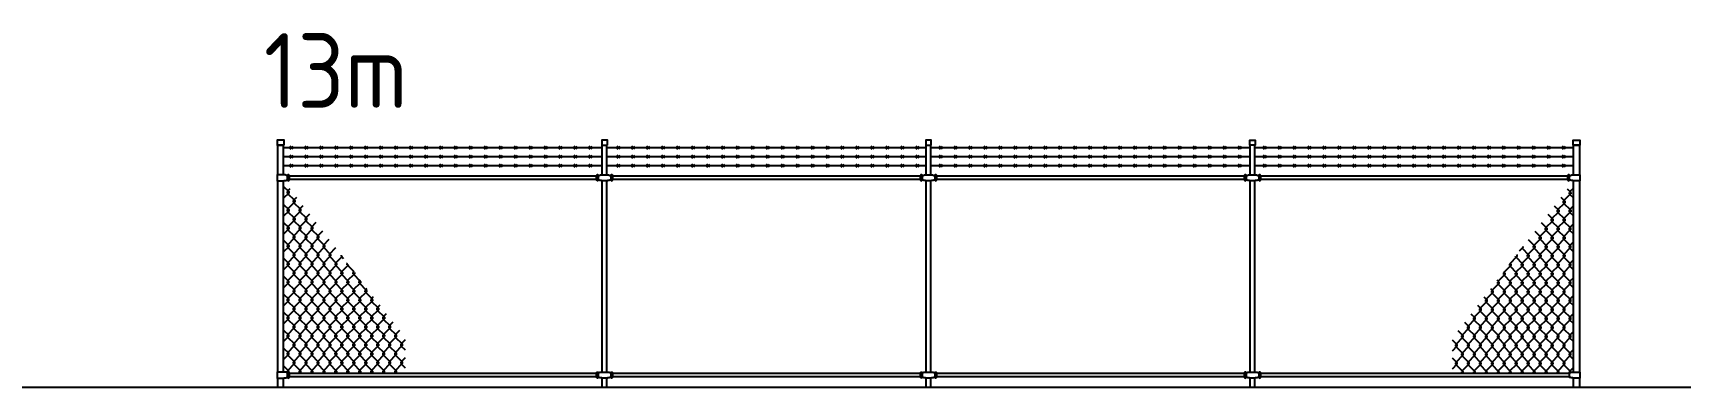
# Model space of a CAD drawing. Extents: x -408 to 1508121, y -29672 to 868845.
# Drawn here: x 1347442 to 1363967, y 164112 to 167665 of the extents above; entities that cross this region are included whole.
import ezdxf

# ---------------------------------------------------------------- set-up
doc = ezdxf.new("R2010")
doc.units = 0
doc.header["$MEASUREMENT"] = 0
doc.layers.get('0').update_dxf_attribs({"lineweight": 25})
doc.layers.get('DEFPOINTS').update_dxf_attribs({"color": 1})
doc.layers.add('Fence Elev New', color=2, linetype='Continuous')
doc.styles.add('ISOCP', font='isocp.shx')

# ---------------------------------------------------------------- blocks, each defined once
blk = doc.blocks.new('13m')
at = {"layer": 'Fence Elev New'}
h = blk.add_hatch(dxfattribs=at)
h.set_pattern_fill('CHAINLNK', color=8, scale=150, angle=0.0223, style=0, pattern_type=2)
h.set_pattern_definition([(269.97765, (5939.02, 28356.267), (-60.0351, -89.97659), [15, -165]), (269.97765, (5954.02, 28356.26), (-60.0351, -89.97659), [15, -165]), (314.97765, (5939.015, 28341.267), (-299.894666, 270.116992), [106.066, -403.05087]), (224.97765, (5954.015, 28341.26), (-300.105288, -269.882967), [106.066, -403.05087])])
edge = h.paths.add_edge_path()
edge.add_line((1249, 491), (1249, 137))
edge.add_line((1249, 137), (60, 137))
edge.add_line((60, 137), (60, 145))
edge.add_line((60, 145), (57, 145))
edge.add_arc((50, 143), 7.62, 14.9595, 165.0405)
edge.add_line((43, 145), (31, 145))
edge.add_arc((18, 127), 21.4, 54.0159, 86.349)
edge.add_line((20, 149), (9, 149))
edge.add_arc((9, 150), 1.56, 168.9447, 269.0261, ccw=False)
edge.add_line((7, 150), (30, 150))
edge.add_line((30, 150), (30, 2069))
edge.add_line((30, 2069), (1249, 491))
h = blk.add_hatch(dxfattribs=at)
h.set_pattern_fill('CHAINLNK', color=8, scale=150, angle=0.0223, style=0, pattern_type=2)
h.set_pattern_definition([(269.97765, (1520.52, 28356.267), (-60.0351, -89.97659), [15, -165]), (269.97765, (1535.52, 28356.26), (-60.0351, -89.97659), [15, -165]), (314.97765, (1520.515, 28341.267), (-299.894666, 270.116992), [106.066, -403.05087]), (224.97765, (1535.515, 28341.26), (-300.105288, -269.882967), [106.066, -403.05087])])
edge = h.paths.add_edge_path()
edge.add_line((12943, 149), (12971, 145))
edge.add_arc((12984, 127), 21.4, 93.651, 125.9841, ccw=False)
edge.add_line((12982, 149), (12993, 149))
edge.add_arc((12993, 150), 1.56, 270.9739, 371.0553)
edge.add_line((12995, 150), (12970, 150))
edge.add_line((12970, 150), (12970, 2069))
edge.add_line((12970, 2069), (11753, 491))
edge.add_line((11753, 491), (11753, 137))
edge.add_line((11753, 137), (12909, 137))
edge.add_line((12909, 137), (12909, 145))
edge.add_line((12909, 145), (12921, 145))
edge.add_arc((12938, 117), 31.6, 79.5958, 121.1462, ccw=False)
for p, q in [((3226, 2400), (30, 2400)), ((126, 2385), (96, 2415)), ((96, 2385), (126, 2415)), ((126, 2295), (96, 2325)), ((96, 2295), (126, 2325)), ((276, 2385), (246, 2415)), ((246, 2385), (276, 2415)), ((276, 2295), (246, 2325)), ((246, 2295), (276, 2325)), ((426, 2385), (396, 2415)), ((396, 2385), (426, 2415)), ((426, 2295), (396, 2325)), ((396, 2295), (426, 2325)), ((576, 2385), (546, 2415)), ((546, 2385), (576, 2415)), ((576, 2295), (546, 2325)), ((546, 2295), (576, 2325)), ((726, 2385), (696, 2415)), ((696, 2385), (726, 2415)), ((726, 2295), (696, 2325)), ((696, 2295), (726, 2325)), ((876, 2385), (846, 2415)), ((846, 2385), (876, 2415)), ((876, 2295), (846, 2325)), ((846, 2295), (876, 2325)), ((1026, 2385), (996, 2415)), ((996, 2385), (1026, 2415)), ((1026, 2295), (996, 2325)), ((996, 2295), (1026, 2325)), ((1176, 2385), (1146, 2415)), ((1146, 2385), (1176, 2415)), ((1176, 2295), (1146, 2325)), ((1146, 2295), (1176, 2325)), ((1326, 2385), (1296, 2415)), ((1296, 2385), (1326, 2415)), ((1326, 2295), (1296, 2325)), ((1296, 2295), (1326, 2325)), ((1476, 2385), (1446, 2415)), ((1446, 2385), (1476, 2415)), ((1476, 2295), (1446, 2325)), ((1446, 2295), (1476, 2325)), ((1626, 2385), (1596, 2415)), ((1596, 2385), (1626, 2415)), ((1626, 2295), (1596, 2325)), ((1596, 2295), (1626, 2325)), ((1776, 2385), (1746, 2415)), ((1746, 2385), (1776, 2415)), ((1776, 2295), (1746, 2325)), ((1746, 2295), (1776, 2325)), ((1926, 2385), (1896, 2415)), ((1896, 2385), (1926, 2415)), ((1926, 2295), (1896, 2325)), ((1896, 2295), (1926, 2325)), ((2076, 2385), (2046, 2415)), ((2046, 2385), (2076, 2415)), ((2076, 2295), (2046, 2325)), ((2046, 2295), (2076, 2325)), ((2226, 2385), (2196, 2415)), ((2196, 2385), (2226, 2415)), ((2226, 2295), (2196, 2325)), ((2196, 2295), (2226, 2325)), ((2376, 2385), (2346, 2415)), ((2346, 2385), (2376, 2415)), ((2376, 2295), (2346, 2325)), ((2346, 2295), (2376, 2325)), ((2526, 2385), (2496, 2415)), ((2496, 2385), (2526, 2415)), ((2526, 2295), (2496, 2325)), ((2496, 2295), (2526, 2325)), ((2676, 2385), (2646, 2415)), ((2646, 2385), (2676, 2415)), ((2676, 2295), (2646, 2325)), ((2646, 2295), (2676, 2325)), ((2826, 2385), (2796, 2415)), ((2796, 2385), (2826, 2415)), ((2826, 2295), (2796, 2325)), ((2796, 2295), (2826, 2325)), ((2976, 2385), (2946, 2415)), ((2946, 2385), (2976, 2415)), ((2976, 2295), (2946, 2325)), ((2946, 2295), (2976, 2325)), ((3126, 2385), (3096, 2415)), ((3096, 2385), (3126, 2415)), ((3126, 2295), (3096, 2325)), ((3096, 2295), (3126, 2325)), ((3226, 2130), (3226, 2428)), ((3274, 2130), (3274, 2428)), ((6476, 2400), (3274, 2400)), ((3405, 2385), (3375, 2415)), ((3375, 2385), (3405, 2415)), ((3405, 2295), (3375, 2325)), ((3375, 2295), (3405, 2325)), ((3555, 2385), (3525, 2415)), ((3525, 2385), (3555, 2415)), ((3555, 2295), (3525, 2325)), ((3525, 2295), (3555, 2325)), ((3705, 2385), (3675, 2415)), ((3675, 2385), (3705, 2415)), ((3705, 2295), (3675, 2325)), ((3675, 2295), (3705, 2325)), ((3855, 2385), (3825, 2415)), ((3825, 2385), (3855, 2415)), ((3855, 2295), (3825, 2325)), ((3825, 2295), (3855, 2325)), ((4005, 2385), (3975, 2415)), ((3975, 2385), (4005, 2415)), ((4005, 2295), (3975, 2325)), ((3975, 2295), (4005, 2325)), ((4155, 2385), (4125, 2415)), ((4125, 2385), (4155, 2415)), ((4155, 2295), (4125, 2325)), ((4125, 2295), (4155, 2325)), ((4305, 2385), (4275, 2415)), ((4275, 2385), (4305, 2415)), ((4305, 2295), (4275, 2325)), ((4275, 2295), (4305, 2325)), ((4455, 2385), (4425, 2415)), ((4425, 2385), (4455, 2415)), ((4455, 2295), (4425, 2325)), ((4425, 2295), (4455, 2325)), ((4605, 2385), (4575, 2415)), ((4575, 2385), (4605, 2415)), ((4605, 2295), (4575, 2325)), ((4575, 2295), (4605, 2325)), ((4755, 2385), (4725, 2415)), ((4725, 2385), (4755, 2415)), ((4755, 2295), (4725, 2325)), ((4725, 2295), (4755, 2325)), ((4905, 2385), (4875, 2415)), ((4875, 2385), (4905, 2415)), ((4905, 2295), (4875, 2325)), ((4875, 2295), (4905, 2325)), ((5055, 2385), (5025, 2415)), ((5025, 2385), (5055, 2415)), ((5055, 2295), (5025, 2325)), ((5025, 2295), (5055, 2325)), ((5205, 2385), (5175, 2415)), ((5175, 2385), (5205, 2415)), ((5205, 2295), (5175, 2325)), ((5175, 2295), (5205, 2325)), ((5355, 2385), (5325, 2415)), ((5325, 2385), (5355, 2415)), ((5355, 2295), (5325, 2325)), ((5325, 2295), (5355, 2325)), ((5505, 2385), (5475, 2415)), ((5475, 2385), (5505, 2415)), ((5505, 2295), (5475, 2325)), ((5475, 2295), (5505, 2325)), ((5655, 2385), (5625, 2415)), ((5625, 2385), (5655, 2415)), ((5655, 2295), (5625, 2325)), ((5625, 2295), (5655, 2325)), ((5805, 2385), (5775, 2415)), ((5775, 2385), (5805, 2415)), ((5805, 2295), (5775, 2325)), ((5775, 2295), (5805, 2325)), ((5955, 2385), (5925, 2415)), ((5925, 2385), (5955, 2415)), ((5955, 2295), (5925, 2325)), ((5925, 2295), (5955, 2325)), ((6105, 2385), (6075, 2415)), ((6075, 2385), (6105, 2415)), ((6105, 2295), (6075, 2325)), ((6075, 2295), (6105, 2325)), ((6255, 2385), (6225, 2415)), ((6225, 2385), (6255, 2415)), ((6255, 2295), (6225, 2325)), ((6225, 2295), (6255, 2325)), ((6405, 2385), (6375, 2415)), ((6375, 2385), (6405, 2415)), ((6405, 2295), (6375, 2325)), ((6375, 2295), (6405, 2325)), ((6476, 2130), (6476, 2428)), ((6524, 2130), (6524, 2428)), ((9726, 2400), (6524, 2400)), ((6639, 2385), (6609, 2415)), ((6609, 2385), (6639, 2415)), ((6639, 2295), (6609, 2325)), ((6609, 2295), (6639, 2325)), ((6789, 2385), (6759, 2415)), ((6759, 2385), (6789, 2415)), ((6789, 2295), (6759, 2325)), ((6759, 2295), (6789, 2325)), ((6939, 2385), (6909, 2415)), ((6909, 2385), (6939, 2415)), ((6939, 2295), (6909, 2325)), ((6909, 2295), (6939, 2325)), ((7089, 2385), (7059, 2415)), ((7059, 2385), (7089, 2415)), ((7089, 2295), (7059, 2325)), ((7059, 2295), (7089, 2325)), ((7239, 2385), (7209, 2415)), ((7209, 2385), (7239, 2415)), ((7239, 2295), (7209, 2325)), ((7209, 2295), (7239, 2325)), ((7389, 2385), (7359, 2415)), ((7359, 2385), (7389, 2415)), ((7389, 2295), (7359, 2325)), ((7359, 2295), (7389, 2325)), ((7539, 2385), (7509, 2415)), ((7509, 2385), (7539, 2415)), ((7539, 2295), (7509, 2325)), ((7509, 2295), (7539, 2325)), ((7689, 2385), (7659, 2415)), ((7659, 2385), (7689, 2415)), ((7689, 2295), (7659, 2325)), ((7659, 2295), (7689, 2325)), ((7839, 2385), (7809, 2415)), ((7809, 2385), (7839, 2415)), ((7839, 2295), (7809, 2325)), ((7809, 2295), (7839, 2325)), ((7989, 2385), (7959, 2415)), ((7959, 2385), (7989, 2415)), ((7989, 2295), (7959, 2325)), ((7959, 2295), (7989, 2325)), ((8139, 2385), (8109, 2415)), ((8109, 2385), (8139, 2415)), ((8139, 2295), (8109, 2325)), ((8109, 2295), (8139, 2325)), ((8289, 2385), (8259, 2415)), ((8259, 2385), (8289, 2415)), ((8289, 2295), (8259, 2325)), ((8259, 2295), (8289, 2325)), ((8439, 2385), (8409, 2415)), ((8409, 2385), (8439, 2415)), ((8439, 2295), (8409, 2325)), ((8409, 2295), (8439, 2325)), ((8589, 2385), (8559, 2415)), ((8559, 2385), (8589, 2415)), ((8589, 2295), (8559, 2325)), ((8559, 2295), (8589, 2325)), ((8739, 2385), (8709, 2415)), ((8709, 2385), (8739, 2415)), ((8739, 2295), (8709, 2325)), ((8709, 2295), (8739, 2325)), ((8889, 2385), (8859, 2415)), ((8859, 2385), (8889, 2415)), ((8889, 2295), (8859, 2325)), ((8859, 2295), (8889, 2325)), ((9039, 2385), (9009, 2415)), ((9009, 2385), (9039, 2415)), ((9039, 2295), (9009, 2325)), ((9009, 2295), (9039, 2325)), ((9189, 2385), (9159, 2415)), ((9159, 2385), (9189, 2415)), ((9189, 2295), (9159, 2325)), ((9159, 2295), (9189, 2325)), ((9339, 2385), (9309, 2415)), ((9309, 2385), (9339, 2415)), ((9339, 2295), (9309, 2325)), ((9309, 2295), (9339, 2325)), ((9489, 2385), (9459, 2415)), ((9459, 2385), (9489, 2415)), ((9489, 2295), (9459, 2325)), ((9459, 2295), (9489, 2325)), ((9639, 2385), (9609, 2415)), ((9609, 2385), (9639, 2415)), ((9639, 2295), (9609, 2325)), ((9609, 2295), (9639, 2325)), ((9726, 2130), (9726, 2428)), ((9774, 2130), (9774, 2428)), ((12970, 2400), (9774, 2400)), ((9890, 2385), (9860, 2415)), ((9860, 2385), (9890, 2415)), ((9890, 2295), (9860, 2325)), ((9860, 2295), (9890, 2325)), ((10040, 2385), (10010, 2415)), ((10010, 2385), (10040, 2415)), ((10040, 2295), (10010, 2325)), ((10010, 2295), (10040, 2325)), ((10190, 2385), (10160, 2415)), ((10160, 2385), (10190, 2415)), ((10190, 2295), (10160, 2325)), ((10160, 2295), (10190, 2325)), ((10340, 2385), (10310, 2415)), ((10310, 2385), (10340, 2415)), ((10340, 2295), (10310, 2325)), ((10310, 2295), (10340, 2325)), ((10490, 2385), (10460, 2415)), ((10460, 2385), (10490, 2415)), ((10490, 2295), (10460, 2325)), ((10460, 2295), (10490, 2325)), ((10640, 2385), (10610, 2415)), ((10610, 2385), (10640, 2415)), ((10640, 2295), (10610, 2325)), ((10610, 2295), (10640, 2325)), ((10790, 2385), (10760, 2415)), ((10760, 2385), (10790, 2415)), ((10790, 2295), (10760, 2325)), ((10760, 2295), (10790, 2325)), ((10940, 2385), (10910, 2415)), ((10910, 2385), (10940, 2415)), ((10940, 2295), (10910, 2325)), ((10910, 2295), (10940, 2325)), ((11090, 2385), (11060, 2415)), ((11060, 2385), (11090, 2415)), ((11090, 2295), (11060, 2325)), ((11060, 2295), (11090, 2325)), ((11240, 2385), (11210, 2415)), ((11210, 2385), (11240, 2415)), ((11240, 2295), (11210, 2325)), ((11210, 2295), (11240, 2325)), ((11390, 2385), (11360, 2415)), ((11360, 2385), (11390, 2415)), ((11390, 2295), (11360, 2325)), ((11360, 2295), (11390, 2325)), ((11540, 2385), (11510, 2415)), ((11510, 2385), (11540, 2415)), ((11540, 2295), (11510, 2325)), ((11510, 2295), (11540, 2325)), ((11690, 2385), (11660, 2415)), ((11660, 2385), (11690, 2415)), ((11690, 2295), (11660, 2325)), ((11660, 2295), (11690, 2325)), ((11840, 2385), (11810, 2415)), ((11810, 2385), (11840, 2415)), ((11840, 2295), (11810, 2325)), ((11810, 2295), (11840, 2325)), ((11990, 2385), (11960, 2415)), ((11960, 2385), (11990, 2415)), ((11990, 2295), (11960, 2325)), ((11960, 2295), (11990, 2325)), ((12140, 2385), (12110, 2415)), ((12110, 2385), (12140, 2415)), ((12140, 2295), (12110, 2325)), ((12110, 2295), (12140, 2325)), ((12290, 2385), (12260, 2415)), ((12260, 2385), (12290, 2415)), ((12290, 2295), (12260, 2325)), ((12260, 2295), (12290, 2325)), ((12440, 2385), (12410, 2415)), ((12410, 2385), (12440, 2415)), ((12440, 2295), (12410, 2325)), ((12410, 2295), (12440, 2325)), ((12590, 2385), (12560, 2415)), ((12560, 2385), (12590, 2415)), ((12590, 2295), (12560, 2325)), ((12560, 2295), (12590, 2325)), ((12740, 2385), (12710, 2415)), ((12710, 2385), (12740, 2415)), ((12740, 2295), (12710, 2325)), ((12710, 2295), (12740, 2325)), ((12890, 2385), (12860, 2415)), ((12860, 2385), (12890, 2415)), ((12890, 2295), (12860, 2325)), ((12860, 2295), (12890, 2325)), ((3226, 2310), (30, 2310)), ((3226, 2220), (30, 2220)), ((126, 2205), (96, 2235)), ((96, 2205), (126, 2235)), ((276, 2205), (246, 2235)), ((246, 2205), (276, 2235)), ((426, 2205), (396, 2235)), ((396, 2205), (426, 2235)), ((576, 2205), (546, 2235)), ((546, 2205), (576, 2235)), ((726, 2205), (696, 2235)), ((696, 2205), (726, 2235)), ((876, 2205), (846, 2235)), ((846, 2205), (876, 2235)), ((1026, 2205), (996, 2235)), ((996, 2205), (1026, 2235)), ((1176, 2205), (1146, 2235)), ((1146, 2205), (1176, 2235)), ((1326, 2205), (1296, 2235)), ((1296, 2205), (1326, 2235)), ((1476, 2205), (1446, 2235)), ((1446, 2205), (1476, 2235)), ((1626, 2205), (1596, 2235)), ((1596, 2205), (1626, 2235)), ((1776, 2205), (1746, 2235)), ((1746, 2205), (1776, 2235)), ((1926, 2205), (1896, 2235)), ((1896, 2205), (1926, 2235)), ((2076, 2205), (2046, 2235)), ((2046, 2205), (2076, 2235)), ((2226, 2205), (2196, 2235)), ((2196, 2205), (2226, 2235)), ((2376, 2205), (2346, 2235)), ((2346, 2205), (2376, 2235)), ((2526, 2205), (2496, 2235)), ((2496, 2205), (2526, 2235)), ((2676, 2205), (2646, 2235)), ((2646, 2205), (2676, 2235)), ((2826, 2205), (2796, 2235)), ((2796, 2205), (2826, 2235)), ((2976, 2205), (2946, 2235)), ((2946, 2205), (2976, 2235)), ((3126, 2205), (3096, 2235)), ((3096, 2205), (3126, 2235)), ((6476, 2310), (3274, 2310)), ((6476, 2220), (3274, 2220)), ((3405, 2205), (3375, 2235)), ((3375, 2205), (3405, 2235)), ((3555, 2205), (3525, 2235)), ((3525, 2205), (3555, 2235)), ((3705, 2205), (3675, 2235)), ((3675, 2205), (3705, 2235)), ((3855, 2205), (3825, 2235)), ((3825, 2205), (3855, 2235)), ((4005, 2205), (3975, 2235)), ((3975, 2205), (4005, 2235)), ((4155, 2205), (4125, 2235)), ((4125, 2205), (4155, 2235)), ((4305, 2205), (4275, 2235)), ((4275, 2205), (4305, 2235)), ((4455, 2205), (4425, 2235)), ((4425, 2205), (4455, 2235)), ((4605, 2205), (4575, 2235)), ((4575, 2205), (4605, 2235)), ((4755, 2205), (4725, 2235)), ((4725, 2205), (4755, 2235)), ((4905, 2205), (4875, 2235)), ((4875, 2205), (4905, 2235)), ((5055, 2205), (5025, 2235)), ((5025, 2205), (5055, 2235)), ((5205, 2205), (5175, 2235)), ((5175, 2205), (5205, 2235)), ((5355, 2205), (5325, 2235)), ((5325, 2205), (5355, 2235)), ((5505, 2205), (5475, 2235)), ((5475, 2205), (5505, 2235)), ((5655, 2205), (5625, 2235)), ((5625, 2205), (5655, 2235)), ((5805, 2205), (5775, 2235)), ((5775, 2205), (5805, 2235)), ((5955, 2205), (5925, 2235)), ((5925, 2205), (5955, 2235)), ((6105, 2205), (6075, 2235)), ((6075, 2205), (6105, 2235)), ((6255, 2205), (6225, 2235)), ((6225, 2205), (6255, 2235)), ((6405, 2205), (6375, 2235)), ((6375, 2205), (6405, 2235)), ((9726, 2310), (6524, 2310)), ((9726, 2220), (6524, 2220)), ((6639, 2205), (6609, 2235)), ((6609, 2205), (6639, 2235)), ((6789, 2205), (6759, 2235)), ((6759, 2205), (6789, 2235)), ((6939, 2205), (6909, 2235)), ((6909, 2205), (6939, 2235)), ((7089, 2205), (7059, 2235)), ((7059, 2205), (7089, 2235)), ((7239, 2205), (7209, 2235)), ((7209, 2205), (7239, 2235)), ((7389, 2205), (7359, 2235)), ((7359, 2205), (7389, 2235)), ((7539, 2205), (7509, 2235)), ((7509, 2205), (7539, 2235)), ((7689, 2205), (7659, 2235)), ((7659, 2205), (7689, 2235)), ((7839, 2205), (7809, 2235)), ((7809, 2205), (7839, 2235)), ((7989, 2205), (7959, 2235)), ((7959, 2205), (7989, 2235)), ((8139, 2205), (8109, 2235)), ((8109, 2205), (8139, 2235)), ((8289, 2205), (8259, 2235)), ((8259, 2205), (8289, 2235)), ((8439, 2205), (8409, 2235)), ((8409, 2205), (8439, 2235)), ((8589, 2205), (8559, 2235)), ((8559, 2205), (8589, 2235)), ((8739, 2205), (8709, 2235)), ((8709, 2205), (8739, 2235)), ((8889, 2205), (8859, 2235)), ((8859, 2205), (8889, 2235)), ((9039, 2205), (9009, 2235)), ((9009, 2205), (9039, 2235)), ((9189, 2205), (9159, 2235)), ((9159, 2205), (9189, 2235)), ((9339, 2205), (9309, 2235)), ((9309, 2205), (9339, 2235)), ((9489, 2205), (9459, 2235)), ((9459, 2205), (9489, 2235)), ((9639, 2205), (9609, 2235)), ((9609, 2205), (9639, 2235)), ((12970, 2310), (9774, 2310)), ((12970, 2220), (9774, 2220)), ((9890, 2205), (9860, 2235)), ((9860, 2205), (9890, 2235)), ((10040, 2205), (10010, 2235)), ((10010, 2205), (10040, 2235)), ((10190, 2205), (10160, 2235)), ((10160, 2205), (10190, 2235)), ((10340, 2205), (10310, 2235)), ((10310, 2205), (10340, 2235)), ((10490, 2205), (10460, 2235)), ((10460, 2205), (10490, 2235)), ((10640, 2205), (10610, 2235)), ((10610, 2205), (10640, 2235)), ((10790, 2205), (10760, 2235)), ((10760, 2205), (10790, 2235)), ((10940, 2205), (10910, 2235)), ((10910, 2205), (10940, 2235)), ((11090, 2205), (11060, 2235)), ((11060, 2205), (11090, 2235)), ((11240, 2205), (11210, 2235)), ((11210, 2205), (11240, 2235)), ((11390, 2205), (11360, 2235)), ((11360, 2205), (11390, 2235)), ((11540, 2205), (11510, 2235)), ((11510, 2205), (11540, 2235)), ((11690, 2205), (11660, 2235)), ((11660, 2205), (11690, 2235)), ((11840, 2205), (11810, 2235)), ((11810, 2205), (11840, 2235)), ((11990, 2205), (11960, 2235)), ((11960, 2205), (11990, 2235)), ((12140, 2205), (12110, 2235)), ((12110, 2205), (12140, 2235)), ((12290, 2205), (12260, 2235)), ((12260, 2205), (12290, 2235)), ((12440, 2205), (12410, 2235)), ((12410, 2205), (12440, 2235)), ((12590, 2205), (12560, 2235)), ((12560, 2205), (12590, 2235)), ((12740, 2205), (12710, 2235)), ((12710, 2205), (12740, 2235)), ((12890, 2205), (12860, 2235)), ((12860, 2205), (12890, 2235)), ((3169, 2116), (87, 2116)), ((3169, 2082), (87, 2082)), ((3172, 2124), (3172, 2075)), ((3187, 2124), (3187, 2075)), ((3226, 150), (3226, 2069)), ((3274, 150), (3274, 2069)), ((3313, 2124), (3313, 2075)), ((3328, 2124), (3328, 2075)), ((6419, 2116), (3331, 2116)), ((6419, 2082), (3331, 2082)), ((6422, 2124), (6422, 2075)), ((6437, 2124), (6437, 2075)), ((6476, 150), (6476, 2069)), ((6524, 150), (6524, 2069)), ((6563, 2124), (6563, 2075)), ((6578, 2124), (6578, 2075)), ((9669, 2116), (6581, 2116)), ((9669, 2082), (6581, 2082)), ((9672, 2124), (9672, 2075)), ((9687, 2124), (9687, 2075)), ((9726, 150), (9726, 2069)), ((9774, 150), (9774, 2069)), ((9813, 2124), (9813, 2075)), ((9828, 2124), (9828, 2075)), ((12913, 2116), (9831, 2116)), ((12913, 2082), (9831, 2082)), ((-30, 1350), (-30, 150)), ((-30, 90), (-30, 0)), ((3169, 137), (87, 137)), ((3169, 103), (87, 103)), ((3172, 145), (3172, 95)), ((3187, 145), (3187, 95)), ((3226, 0), (3226, 90)), ((3274, 0), (3274, 90)), ((3313, 145), (3313, 95)), ((3328, 95), (3328, 145)), ((6419, 137), (3331, 137)), ((6419, 103), (3331, 103)), ((6422, 145), (6422, 95)), ((6437, 145), (6437, 95)), ((6476, 0), (6476, 90)), ((6524, 0), (6524, 90)), ((6563, 145), (6563, 95)), ((6578, 95), (6578, 145)), ((9669, 137), (6581, 137)), ((9669, 103), (6581, 103)), ((9672, 145), (9672, 95)), ((9687, 145), (9687, 95)), ((9726, 0), (9726, 90)), ((9774, 0), (9774, 90)), ((9813, 144), (9813, 95)), ((9828, 144), (9828, 95)), ((12931, 137), (9831, 137)), ((12930, 103), (9831, 103))]:
    blk.add_line(p, q, dxfattribs=at)
for points in [[(34, 2428), (34, 2478), (-34, 2478), (-34, 2428)], [(3278, 2428), (3278, 2478), (3222, 2478), (3222, 2428)], [(6528, 2428), (6528, 2478), (6472, 2478), (6472, 2428)], [(9722, 2428), (9722, 2478), (9778, 2478), (9778, 2428)], [(12966, 2428), (12966, 2478), (13034, 2478), (13034, 2428)]]:
    blk.add_lwpolyline(points, close=True, dxfattribs=at)
for points in [[(30, 2130), (30, 2428), (-30, 2428), (-30, 2130)], [(12970, 2130), (12970, 2428), (13030, 2428), (13030, 2130)], [(-30, 2069), (-30, 150)], [(30, 150), (30, 2069)], [(84, 2124), (84, 2075), (87, 2075), (87, 2124), (84, 2124)], [(12916, 2124), (12916, 2075), (12913, 2075), (12913, 2124), (12916, 2124)], [(12970, 150), (12970, 2069)], [(13030, 2069), (13030, 150)], [(-30, 90), (-30, 0)], [(30, 0), (30, 90)], [(84, 145), (84, 95), (87, 95), (87, 145), (84, 145)], [(12970, 0), (12970, 90)], [(13030, 90), (13030, 0)]]:
    blk.add_lwpolyline(points, dxfattribs=at)
for points in [[(34, 2069), (34, 2069, -0.414214), (36, 2071), (46, 2071, 0.142023), (58, 2075), (69, 2075), (69, 2124), (58, 2124, 0.142023), (46, 2128), (36, 2128, -0.414214), (34, 2129), (34, 2130), (-34, 2130), (-34, 2069), (34, 2069)], [(12966, 2069), (12966, 2069, 0.414214), (12964, 2071), (12954, 2071, -0.142023), (12942, 2075), (12931, 2075), (12931, 2124), (12942, 2124, -0.142023), (12954, 2128), (12964, 2128, 0.414214), (12966, 2129), (12966, 2130), (13034, 2130), (13034, 2069), (12966, 2069)], [(34, 90), (34, 90, -0.414214), (36, 91), (46, 91, 0.142023), (58, 95), (69, 95), (69, 145), (58, 145, 0.142023), (46, 149), (36, 149, -0.414214), (34, 150), (34, 150), (-34, 150), (-34, 90), (34, 90)], [(12966, 90), (12966, 90, 0.414214), (12964, 91), (12954, 91, -0.142023), (12942, 95), (12931, 95), (12931, 145), (12942, 145, -0.142023), (12954, 149), (12964, 149, 0.414214), (12966, 150), (12966, 150), (13034, 150), (13034, 90), (12966, 90)]]:
    blk.add_lwpolyline(points, format="xyb", dxfattribs=at)
for points in [[(3172, 2124, -0.733331), (3187, 2124), (3198, 2124, -0.142023), (3210, 2128), (3220, 2128, 0.414214), (3222, 2129), (3222, 2130), (3278, 2130), (3278, 2129, 0.414214), (3279, 2128), (3290, 2128, -0.142023), (3302, 2124), (3313, 2124, -0.733331), (3328, 2124), (3331, 2124), (3331, 2075), (3328, 2075, -0.733331), (3313, 2075), (3302, 2075, -0.142023), (3290, 2071), (3279, 2071, 0.414214), (3278, 2069), (3278, 2069), (3222, 2069), (3222, 2069, 0.414214), (3220, 2071), (3210, 2071, -0.142023), (3198, 2075), (3187, 2075, -0.733331), (3172, 2075), (3169, 2075), (3169, 2124), (3172, 2124), (3172, 2124), (3172, 2124)], [(6422, 2124, -0.733331), (6437, 2124), (6448, 2124, -0.142023), (6460, 2128), (6470, 2128, 0.414214), (6472, 2129), (6472, 2130), (6528, 2130), (6528, 2129, 0.414214), (6529, 2128), (6540, 2128, -0.142023), (6552, 2124), (6563, 2124, -0.733331), (6578, 2124), (6581, 2124), (6581, 2075), (6578, 2075, -0.733331), (6563, 2075), (6552, 2075, -0.142023), (6540, 2071), (6529, 2071, 0.414214), (6528, 2069), (6528, 2069), (6472, 2069), (6472, 2069, 0.414214), (6470, 2071), (6460, 2071, -0.142023), (6448, 2075), (6437, 2075, -0.733331), (6422, 2075), (6419, 2075), (6419, 2124), (6422, 2124), (6422, 2124), (6422, 2124)], [(9672, 2124, -0.733331), (9687, 2124), (9698, 2124, -0.142023), (9710, 2128), (9720, 2128, 0.414214), (9722, 2129), (9722, 2130), (9778, 2130), (9778, 2129, 0.414214), (9779, 2128), (9790, 2128, -0.142023), (9802, 2124), (9813, 2124, -0.733331), (9828, 2124), (9831, 2124), (9831, 2075), (9828, 2075, -0.733331), (9813, 2075), (9802, 2075, -0.142023), (9790, 2071), (9779, 2071, 0.414214), (9778, 2069), (9778, 2069), (9722, 2069), (9722, 2069, 0.414214), (9720, 2071), (9710, 2071, -0.142023), (9698, 2075), (9687, 2075, -0.733331), (9672, 2075), (9669, 2075), (9669, 2124), (9672, 2124), (9672, 2124), (9672, 2124)], [(3172, 145, -0.733331), (3187, 145), (3198, 145, -0.142023), (3210, 149), (3220, 149, 0.414214), (3222, 150), (3222, 150), (3278, 150), (3278, 150, 0.414214), (3279, 149), (3290, 149, -0.142023), (3302, 145), (3313, 145, -0.733331), (3328, 145), (3331, 145), (3331, 95), (3328, 95, -0.733331), (3313, 95), (3302, 95, -0.142023), (3290, 91), (3279, 91, 0.414214), (3278, 90), (3278, 90), (3222, 90), (3222, 90, 0.414214), (3220, 91), (3210, 91, -0.142023), (3198, 95), (3187, 95, -0.733331), (3172, 95), (3169, 95), (3169, 145), (3172, 145), (3172, 145), (3172, 145)], [(6422, 145, -0.733331), (6437, 145), (6448, 145, -0.142023), (6460, 149), (6470, 149, 0.414214), (6472, 150), (6472, 150), (6528, 150), (6528, 150, 0.414214), (6529, 149), (6540, 149, -0.142023), (6552, 145), (6563, 145, -0.733331), (6578, 145), (6581, 145), (6581, 95), (6578, 95, -0.733331), (6563, 95), (6552, 95, -0.142023), (6540, 91), (6529, 91, 0.414214), (6528, 90), (6528, 90), (6472, 90), (6472, 90, 0.414214), (6470, 91), (6460, 91, -0.142023), (6448, 95), (6437, 95, -0.733331), (6422, 95), (6419, 95), (6419, 145), (6422, 145), (6422, 145), (6422, 145)], [(9672, 145, -0.733331), (9687, 145), (9698, 145, -0.142023), (9710, 149), (9720, 149, 0.414214), (9722, 150), (9722, 150), (9778, 150), (9778, 150, 0.414214), (9779, 149), (9790, 149, -0.142023), (9802, 145), (9813, 145, -0.733331), (9828, 145), (9831, 145), (9831, 95), (9828, 95, -0.733331), (9813, 95), (9802, 95, -0.142023), (9790, 91), (9779, 91, 0.414214), (9778, 90), (9778, 90), (9722, 90), (9722, 90, 0.414214), (9720, 91), (9710, 91, -0.142023), (9698, 95), (9687, 95, -0.733331), (9672, 95), (9669, 95), (9669, 145), (9672, 145), (9672, 145), (9672, 145)]]:
    blk.add_lwpolyline(points, format="xyb", close=True, dxfattribs=at)
for centre, start, end in [((77, 2122), 17.4925, 162.5075), ((77, 2077), 197.4925, 342.5075), ((3179, 2122), 17.4925, 162.5075), ((3179, 2077), 197.4925, 342.5075), ((3321, 2122), 17.4702, 162.4851), ((3321, 2077), 197.4925, 342.5075), ((6429, 2122), 17.4925, 162.5075), ((6429, 2077), 197.4925, 342.5075), ((6571, 2122), 17.4702, 162.4851), ((6571, 2077), 197.4925, 342.5075), ((9679, 2122), 17.4925, 162.5075), ((9679, 2077), 197.4925, 342.5075), ((9821, 2122), 17.4702, 162.4851), ((9821, 2077), 197.4925, 342.5075), ((12923, 2122), 17.4925, 162.5075), ((12923, 2077), 197.4925, 342.5075), ((77, 142), 17.4925, 162.5075), ((77, 98), 197.4925, 342.5075), ((9679, 142), 17.4925, 162.5075), ((9679, 98), 197.4925, 342.5075), ((9821, 142), 17.4702, 162.4851), ((9821, 98), 197.4925, 342.5075)]:
    blk.add_arc(centre, 7.72, start, end, dxfattribs=at)
at = {"layer": 'DEFPOINTS', "insert": (-169, 3550), "char_height": 750, "attachment_point": 1, "style": 'ISOCP'}
blk.add_mtext_dynamic_manual_height_columns('13m', width=1812.8, gutter_width=1250, heights=[0], dxfattribs=at)

msp = doc.modelspace()

# ---------------------------------------------------------------- linework, layer by layer
msp.add_line((1332538, 164112), (1394422, 164112))

# ---------------------------------------------------------------- block references
at = {"layer": 'Fence Elev New'}
msp.add_blockref('13m', (1349927, 164112), dxfattribs=at)

doc.saveas('drawing.dxf')
